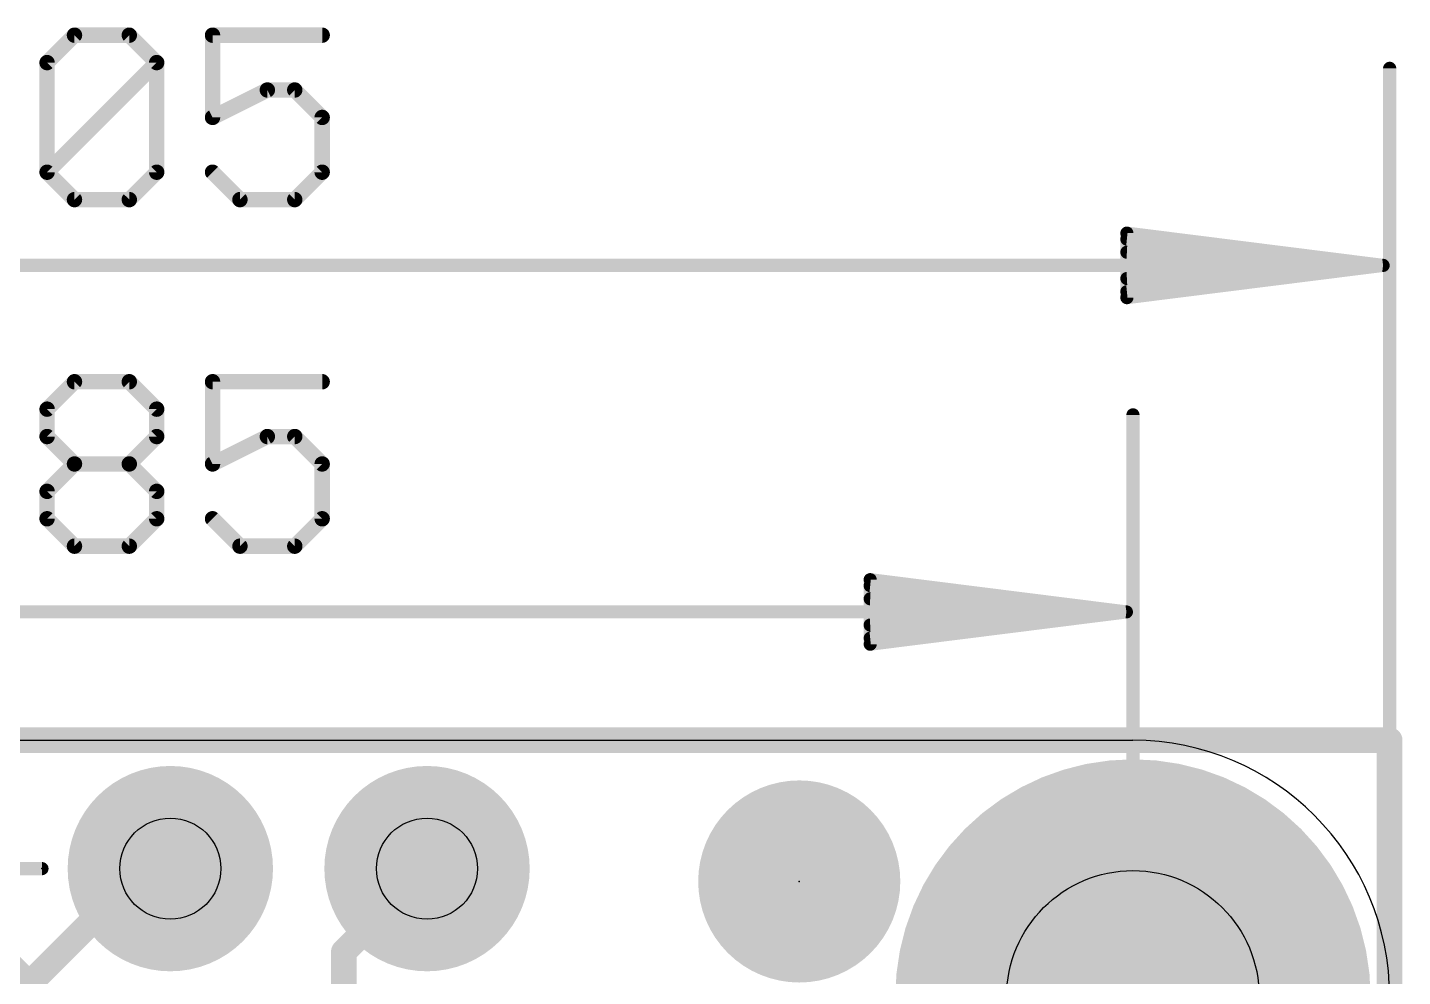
# Model space of a CAD drawing. Extents: x -13.3 to 27, y -0.1 to 27.4.
# Drawn here: x 13.19 to 26.8, y 17.98 to 27.37 of the extents above; entities that cross this region are included whole.
import ezdxf

# ---------------------------------------------------------------- set-up
doc = ezdxf.new("R2010")
doc.units = 0
for name, color, linetype in [('1', 12, 'CONTINUOUS'), ('16', 132, 'CONTINUOUS'), ('17', 110, 'CONTINUOUS'), ('20', 53, 'CONTINUOUS'), ('21', 40, 'CONTINUOUS'), ('23', 40, 'CONTINUOUS'), ('29', 253, 'CONTINUOUS'), ('30', 253, 'CONTINUOUS'), ('39', 12, 'CONTINUOUS'), ('40', 132, 'CONTINUOUS'), ('41', 12, 'CONTINUOUS'), ('42', 132, 'CONTINUOUS'), ('44', 253, 'CONTINUOUS'), ('47', 253, 'CONTINUOUS'), ('51', 253, 'CONTINUOUS')]:
    doc.layers.add(name, color=color, linetype=linetype)

# ---------------------------------------------------------------- blocks, each defined once
blk = doc.blocks.new('PIE')
at = {"const_width": 0.5}
blk.add_lwpolyline([(0, -0.25, 1), (0, 0.25, 1), (0, -0.25)], format="xyb", dxfattribs=at)
blk = doc.blocks.new('RECT')
blk.add_solid([(-0.5, -0.5), (0.5, -0.5), (-0.5, 0.5), (0.5, 0.5)])
blk = doc.blocks.new('ROUNDP')
at = {"const_width": 0.5}
blk.add_lwpolyline([(0, -0.25, 1), (0, 0.25, 1), (0, -0.25)], format="xyb", dxfattribs=at)

msp = doc.modelspace()

# ---------------------------------------------------------------- linework, layer by layer
at = {"layer": '1', "const_width": 0.254}
for points in [[(0, 20.32), (26.67, 20.32)], [(26.67, 20.32), (26.67, 0)], [(12.065, 19.05), (13.335, 17.78)], [(16.322, 18.227), (17.145, 19.05)], [(16.322, 15.875), (16.322, 18.227)]]:
    msp.add_lwpolyline(points, dxfattribs=at)
at = {"layer": '1', "const_width": 0.127}
for points in [[(26.7335, 20.32, 1), (26.6065, 20.32)], [(26.67, 20.2565, 1), (26.67, 20.3835)], [(17.1899, 19.0051, 1), (17.1001, 19.0949)], [(16.3855, 18.227, 1), (16.2585, 18.227)], [(16.2771, 18.2719, 1), (16.3669, 18.1821)]]:
    msp.add_lwpolyline(points, format="xyb", dxfattribs=at)
at = {"layer": '16', "const_width": 0.254}
for points in [[(0, 20.32), (26.67, 20.32)], [(26.67, 20.32), (26.67, 0)], [(9.271, 13.97), (14.351, 19.05)], [(14.351, 19.05), (14.605, 19.05)]]:
    msp.add_lwpolyline(points, dxfattribs=at)
at = {"layer": '16', "const_width": 0.127}
for points in [[(26.7335, 20.32, 1), (26.6065, 20.32)], [(26.67, 20.2565, 1), (26.67, 20.3835)], [(14.351, 19.1135, 1), (14.351, 18.9865)], [(14.3959, 19.0051, 1), (14.3061, 19.0949)], [(14.605, 18.9865, 1), (14.605, 19.1135)]]:
    msp.add_lwpolyline(points, format="xyb", dxfattribs=at)
at = {"layer": '20'}
msp.add_line((2.54, 20.32), (24.13, 20.32), dxfattribs=at)
msp.add_arc((24.13, 17.78), 2.54, 0, 90, dxfattribs=at)
at = {"layer": '21', "const_width": 0.2032}
msp.add_lwpolyline([(24.13, 15.53, 1), (24.13, 20.03, 1), (24.13, 15.53)], format="xyb", dxfattribs=at)
at = {"layer": '23'}
for p in [(13.335, 19.05), (20.828, 18.923)]:
    msp.add_point(p, dxfattribs=at)
at = {"layer": '29'}
for points, const_width in [([(20.828, 19.673, 0.4142), (20.078, 18.923)], 0.5), ([(21.578, 18.923, 0.4142), (20.828, 19.673)], 0.5), ([(20.828, 19.798, 1), (20.828, 19.548)], 0.25), ([(20.828, 19.548, 1), (20.828, 19.798)], 0.25), ([(20.078, 18.923, 0.4142), (20.828, 18.173)], 0.5), ([(20.203, 18.923, 1), (19.953, 18.923)], 0.25), ([(19.953, 18.923, 1), (20.203, 18.923)], 0.25), ([(20.828, 18.173, 0.4142), (21.578, 18.923)], 0.5), ([(21.703, 18.923, 1), (21.453, 18.923)], 0.25), ([(21.453, 18.923, 1), (21.703, 18.923)], 0.25), ([(20.828, 18.298, 1), (20.828, 18.048)], 0.25), ([(20.828, 18.048, 1), (20.828, 18.298)], 0.25)]:
    msp.add_lwpolyline(points, format="xyb", dxfattribs=dict(at, const_width=const_width))
at = {"layer": '39'}
for points, const_width in [([(24.13, 16.53, 1), (24.13, 19.03, 1), (24.13, 16.53)], 2.032), ([(20.828, 19.673, 0.4142), (20.078, 18.923)], 0.5), ([(21.578, 18.923, 0.4142), (20.828, 19.673)], 0.5), ([(20.828, 19.798, 1), (20.828, 19.548)], 0.25), ([(20.828, 19.548, 1), (20.828, 19.798)], 0.25), ([(20.078, 18.923, 0.4142), (20.828, 18.173)], 0.5), ([(20.203, 18.923, 1), (19.953, 18.923)], 0.25), ([(19.953, 18.923, 1), (20.203, 18.923)], 0.25), ([(20.828, 18.173, 0.4142), (21.578, 18.923)], 0.5), ([(21.703, 18.923, 1), (21.453, 18.923)], 0.25), ([(21.453, 18.923, 1), (21.703, 18.923)], 0.25), ([(20.828, 18.298, 1), (20.828, 18.048)], 0.25), ([(20.828, 18.048, 1), (20.828, 18.298)], 0.25)]:
    msp.add_lwpolyline(points, format="xyb", dxfattribs=dict(at, const_width=const_width))
at = {"layer": '40', "const_width": 2.032}
msp.add_lwpolyline([(24.13, 16.53, 1), (24.13, 19.03, 1), (24.13, 16.53)], format="xyb", dxfattribs=at)
at = {"layer": '41'}
for points, const_width in [([(24.13, 16.53, 1), (24.13, 19.03, 1), (24.13, 16.53)], 2.032), ([(20.828, 19.673, 0.4142), (20.078, 18.923)], 0.5), ([(21.578, 18.923, 0.4142), (20.828, 19.673)], 0.5), ([(20.828, 19.798, 1), (20.828, 19.548)], 0.25), ([(20.828, 19.548, 1), (20.828, 19.798)], 0.25), ([(20.078, 18.923, 0.4142), (20.828, 18.173)], 0.5), ([(20.203, 18.923, 1), (19.953, 18.923)], 0.25), ([(19.953, 18.923, 1), (20.203, 18.923)], 0.25), ([(20.828, 18.173, 0.4142), (21.578, 18.923)], 0.5), ([(21.703, 18.923, 1), (21.453, 18.923)], 0.25), ([(21.453, 18.923, 1), (21.703, 18.923)], 0.25), ([(20.828, 18.298, 1), (20.828, 18.048)], 0.25), ([(20.828, 18.048, 1), (20.828, 18.298)], 0.25)]:
    msp.add_lwpolyline(points, format="xyb", dxfattribs=dict(at, const_width=const_width))
at = {"layer": '42', "const_width": 2.032}
msp.add_lwpolyline([(24.13, 16.53, 1), (24.13, 19.03, 1), (24.13, 16.53)], format="xyb", dxfattribs=at)
at = {"layer": '44'}
for centre, radius in [((14.605, 19.05), 0.5), ((17.145, 19.05), 0.5), ((24.13, 17.78), 1.25)]:
    msp.add_circle(centre, radius, dxfattribs=at)
at = {"layer": '47'}
for points, const_width in [([(13.3855, 27.0255), (13.6567, 27.2967)], 0.1524), ([(13.6567, 27.2967), (14.199, 27.2967)], 0.1524), ([(14.199, 27.2967), (14.4702, 27.0255)], 0.1524), ([(16.1074, 27.2967), (15.0227, 27.2967)], 0.1524), ([(15.0227, 27.2967), (15.0227, 26.4832)], 0.1524), ([(13.3855, 25.9409), (13.3855, 27.0255)], 0.1524), ([(13.3855, 25.9409), (14.4702, 27.0255)], 0.1524), ([(14.4702, 27.0255), (14.4702, 25.9409)], 0.1524), ([(26.67, 11.43), (26.67, 26.969)], 0.13), ([(15.0227, 26.4832), (15.565, 26.7544)], 0.1524), ([(15.565, 26.7544), (15.8362, 26.7544)], 0.1524), ([(15.8362, 26.7544), (16.1074, 26.4832)], 0.1524), ([(16.1074, 26.4832), (16.1074, 25.9409)], 0.1524), ([(13.6567, 25.6697), (13.3855, 25.9409)], 0.1524), ([(14.4702, 25.9409), (14.199, 25.6697)], 0.1524), ([(15.2939, 25.6697), (15.0227, 25.9409)], 0.1524), ([(16.1074, 25.9409), (15.8362, 25.6697)], 0.1524), ([(14.199, 25.6697), (13.6567, 25.6697)], 0.1524), ([(15.8362, 25.6697), (15.2939, 25.6697)], 0.1524), ([(26.605, 25.019), (24.07, 25.3382)], 0.13), ([(24.07, 25.3382), (24.07, 24.6998)], 0.13), ([(26.605, 25.019), (24.07, 25.279)], 0.13), ([(26.605, 25.019), (24.07, 25.149)], 0.13), ([(0.065, 25.019), (26.605, 25.019)], 0.13), ([(24.07, 24.6998), (26.605, 25.019)], 0.13), ([(24.07, 24.889), (26.605, 25.019)], 0.13), ([(24.07, 24.759), (26.605, 25.019)], 0.13), ([(13.3855, 23.5965), (13.6567, 23.8677)], 0.1524), ([(13.6567, 23.8677), (14.199, 23.8677)], 0.1524), ([(14.199, 23.8677), (14.4702, 23.5965)], 0.1524), ([(16.1074, 23.8677), (15.0227, 23.8677)], 0.1524), ([(15.0227, 23.8677), (15.0227, 23.0542)], 0.1524), ([(13.3855, 23.3254), (13.3855, 23.5965)], 0.1524), ([(14.4702, 23.5965), (14.4702, 23.3254)], 0.1524), ([(24.13, 17.78), (24.13, 23.54)], 0.13), ([(13.6567, 23.0542), (13.3855, 23.3254)], 0.1524), ([(14.4702, 23.3254), (14.199, 23.0542)], 0.1524), ([(15.0227, 23.0542), (15.565, 23.3254)], 0.1524), ([(15.565, 23.3254), (15.8362, 23.3254)], 0.1524), ([(15.8362, 23.3254), (16.1074, 23.0542)], 0.1524), ([(13.3855, 22.783), (13.6567, 23.0542)], 0.1524), ([(13.6567, 23.0542), (14.199, 23.0542)], 0.1524), ([(14.199, 23.0542), (14.4702, 22.783)], 0.1524), ([(16.1074, 23.0542), (16.1074, 22.5119)], 0.1524), ([(13.3855, 22.5119), (13.3855, 22.783)], 0.1524), ([(14.4702, 22.783), (14.4702, 22.5119)], 0.1524), ([(13.6567, 22.2407), (13.3855, 22.5119)], 0.1524), ([(14.4702, 22.5119), (14.199, 22.2407)], 0.1524), ([(15.2939, 22.2407), (15.0227, 22.5119)], 0.1524), ([(16.1074, 22.5119), (15.8362, 22.2407)], 0.1524), ([(14.199, 22.2407), (13.6567, 22.2407)], 0.1524), ([(15.8362, 22.2407), (15.2939, 22.2407)], 0.1524), ([(24.065, 21.59), (21.53, 21.9092)], 0.13), ([(21.53, 21.9092), (21.53, 21.2708)], 0.13), ([(24.065, 21.59), (21.53, 21.85)], 0.13), ([(24.065, 21.59), (21.53, 21.72)], 0.13), ([(2.605, 21.59), (24.065, 21.59)], 0.13), ([(21.53, 21.2708), (24.065, 21.59)], 0.13), ([(21.53, 21.46), (24.065, 21.59)], 0.13), ([(21.53, 21.33), (24.065, 21.59)], 0.13), ([(13.335, 19.05), (-8.3, 19.05)], 0.13)]:
    msp.add_lwpolyline(points, dxfattribs=dict(at, const_width=const_width))
for points, const_width in [([(13.6567, 27.3348, 1), (13.6567, 27.2586)], 0.0762), ([(13.6836, 27.2697, 1), (13.6298, 27.3236)], 0.0762), ([(14.226, 27.3236, 1), (14.1721, 27.2697)], 0.0762), ([(14.199, 27.2586, 1), (14.199, 27.3348)], 0.0762), ([(15.0227, 27.3348, 1), (15.0227, 27.2586)], 0.0762), ([(15.0608, 27.2967, 1), (14.9846, 27.2967)], 0.0762), ([(16.1074, 27.2586, 1), (16.1074, 27.3348)], 0.0762), ([(13.4236, 27.0255, 1), (13.3474, 27.0255)], 0.0762), ([(13.3586, 27.0525, 1), (13.4125, 26.9986)], 0.0762), ([(14.5083, 27.0255, 1), (14.4321, 27.0255)], 0.0762), ([(14.4971, 26.9986, 1), (14.4433, 27.0525)], 0.0762), ([(14.4433, 26.9986, 1), (14.4971, 27.0525)], 0.0762), ([(26.7025, 26.969, 1), (26.6375, 26.969)], 0.065), ([(15.565, 26.7925, 1), (15.565, 26.7163)], 0.0762), ([(15.5821, 26.7203, 1), (15.548, 26.7884)], 0.0762), ([(15.8631, 26.7813, 1), (15.8093, 26.7274)], 0.0762), ([(15.8362, 26.7163, 1), (15.8362, 26.7925)], 0.0762), ([(15.0057, 26.5173, 1), (15.0397, 26.4491)], 0.0762), ([(16.1455, 26.4832, 1), (16.0693, 26.4832)], 0.0762), ([(16.0804, 26.4563, 1), (16.1343, 26.5101)], 0.0762), ([(14.9846, 26.4832, 1), (15.0608, 26.4832)], 0.0762), ([(13.4125, 25.9678, 1), (13.3586, 25.9139)], 0.0762), ([(13.3586, 25.9678, 1), (13.4125, 25.9139)], 0.0762), ([(14.4971, 25.9139, 1), (14.4433, 25.9678)], 0.0762), ([(15.0496, 25.9678, 1), (14.9958, 25.9139)], 0.0762), ([(16.1343, 25.9139, 1), (16.0804, 25.9678)], 0.0762), ([(13.3474, 25.9409, 1), (13.4236, 25.9409)], 0.0762), ([(14.4321, 25.9409, 1), (14.5083, 25.9409)], 0.0762), ([(16.0693, 25.9409, 1), (16.1455, 25.9409)], 0.0762), ([(13.6567, 25.7078, 1), (13.6567, 25.6316)], 0.0762), ([(13.6298, 25.6428, 1), (13.6836, 25.6966)], 0.0762), ([(14.1721, 25.6966, 1), (14.226, 25.6428)], 0.0762), ([(14.199, 25.6316, 1), (14.199, 25.7078)], 0.0762), ([(15.2939, 25.7078, 1), (15.2939, 25.6316)], 0.0762), ([(15.2669, 25.6428, 1), (15.3208, 25.6966)], 0.0762), ([(15.8093, 25.6966, 1), (15.8631, 25.6428)], 0.0762), ([(15.8362, 25.6316, 1), (15.8362, 25.7078)], 0.0762), ([(24.0741, 25.3705, 1), (24.0659, 25.306)], 0.065), ([(24.1025, 25.3382, 1), (24.0375, 25.3382)], 0.065), ([(24.0733, 25.3113, 1), (24.0667, 25.2467)], 0.065), ([(24.0717, 25.1815, 1), (24.0683, 25.1165)], 0.065), ([(26.6091, 24.9868, 1), (26.6009, 25.0512)], 0.065), ([(26.6009, 24.9868, 1), (26.6091, 25.0512)], 0.065), ([(26.6083, 24.9867, 1), (26.6017, 25.0513)], 0.065), ([(26.6017, 24.9867, 1), (26.6083, 25.0513)], 0.065), ([(26.6033, 24.9865, 1), (26.6067, 25.0515)], 0.065), ([(26.6067, 24.9865, 1), (26.6033, 25.0515)], 0.065), ([(26.605, 24.9865, 1), (26.605, 25.0515)], 0.065), ([(24.0683, 24.9215, 1), (24.0717, 24.8565)], 0.065), ([(24.0667, 24.7913, 1), (24.0733, 24.7267)], 0.065), ([(24.0659, 24.732, 1), (24.0741, 24.6675)], 0.065), ([(24.0375, 24.6998, 1), (24.1025, 24.6998)], 0.065), ([(13.6567, 23.9058, 1), (13.6567, 23.8296)], 0.0762), ([(13.6836, 23.8407, 1), (13.6298, 23.8946)], 0.0762), ([(14.226, 23.8946, 1), (14.1721, 23.8407)], 0.0762), ([(14.199, 23.8296, 1), (14.199, 23.9058)], 0.0762), ([(15.0227, 23.9058, 1), (15.0227, 23.8296)], 0.0762), ([(15.0608, 23.8677, 1), (14.9846, 23.8677)], 0.0762), ([(16.1074, 23.8296, 1), (16.1074, 23.9058)], 0.0762), ([(13.4236, 23.5965, 1), (13.3474, 23.5965)], 0.0762), ([(13.3586, 23.6235, 1), (13.4125, 23.5696)], 0.0762), ([(14.5083, 23.5965, 1), (14.4321, 23.5965)], 0.0762), ([(14.4433, 23.5696, 1), (14.4971, 23.6235)], 0.0762), ([(24.1625, 23.54, 1), (24.0975, 23.54)], 0.065), ([(13.4125, 23.3523, 1), (13.3586, 23.2984)], 0.0762), ([(14.4971, 23.2984, 1), (14.4433, 23.3523)], 0.0762), ([(15.565, 23.3635, 1), (15.565, 23.2873)], 0.0762), ([(15.5821, 23.2913, 1), (15.548, 23.3594)], 0.0762), ([(15.8631, 23.3523, 1), (15.8093, 23.2984)], 0.0762), ([(15.8362, 23.2873, 1), (15.8362, 23.3635)], 0.0762), ([(13.3474, 23.3254, 1), (13.4236, 23.3254)], 0.0762), ([(14.4321, 23.3254, 1), (14.5083, 23.3254)], 0.0762), ([(13.6567, 23.0923, 1), (13.6567, 23.0161)], 0.0762), ([(13.6836, 23.0273, 1), (13.6298, 23.0811)], 0.0762), ([(14.226, 23.0811, 1), (14.1721, 23.0273)], 0.0762), ([(14.199, 23.0161, 1), (14.199, 23.0923)], 0.0762), ([(16.1455, 23.0542, 1), (16.0693, 23.0542)], 0.0762), ([(13.6298, 23.0273, 1), (13.6836, 23.0811)], 0.0762), ([(14.1721, 23.0811, 1), (14.226, 23.0273)], 0.0762), ([(15.0057, 23.0883, 1), (15.0397, 23.0201)], 0.0762), ([(14.9846, 23.0542, 1), (15.0608, 23.0542)], 0.0762), ([(16.0804, 23.0273, 1), (16.1343, 23.0811)], 0.0762), ([(13.4236, 22.783, 1), (13.3474, 22.783)], 0.0762), ([(14.5083, 22.783, 1), (14.4321, 22.783)], 0.0762), ([(13.3586, 22.81, 1), (13.4125, 22.7561)], 0.0762), ([(14.4433, 22.7561, 1), (14.4971, 22.81)], 0.0762), ([(13.4125, 22.5388, 1), (13.3586, 22.4849)], 0.0762), ([(14.4971, 22.4849, 1), (14.4433, 22.5388)], 0.0762), ([(15.0496, 22.5388, 1), (14.9958, 22.4849)], 0.0762), ([(16.1343, 22.4849, 1), (16.0804, 22.5388)], 0.0762), ([(13.3474, 22.5119, 1), (13.4236, 22.5119)], 0.0762), ([(14.4321, 22.5119, 1), (14.5083, 22.5119)], 0.0762), ([(16.0693, 22.5119, 1), (16.1455, 22.5119)], 0.0762), ([(13.6567, 22.2788, 1), (13.6567, 22.2026)], 0.0762), ([(14.199, 22.2026, 1), (14.199, 22.2788)], 0.0762), ([(15.2939, 22.2788, 1), (15.2939, 22.2026)], 0.0762), ([(15.8362, 22.2026, 1), (15.8362, 22.2788)], 0.0762), ([(13.6298, 22.2138, 1), (13.6836, 22.2676)], 0.0762), ([(14.1721, 22.2676, 1), (14.226, 22.2138)], 0.0762), ([(15.2669, 22.2138, 1), (15.3208, 22.2676)], 0.0762), ([(15.8093, 22.2676, 1), (15.8631, 22.2138)], 0.0762), ([(21.5341, 21.9415, 1), (21.5259, 21.877)], 0.065), ([(21.5625, 21.9092, 1), (21.4975, 21.9092)], 0.065), ([(21.5333, 21.8823, 1), (21.5267, 21.8177)], 0.065), ([(21.5317, 21.7525, 1), (21.5283, 21.6875)], 0.065), ([(24.0691, 21.5578, 1), (24.0609, 21.6222)], 0.065), ([(24.0609, 21.5578, 1), (24.0691, 21.6222)], 0.065), ([(24.0683, 21.5577, 1), (24.0617, 21.6223)], 0.065), ([(24.0617, 21.5577, 1), (24.0683, 21.6223)], 0.065), ([(24.0633, 21.5575, 1), (24.0667, 21.6225)], 0.065), ([(24.0667, 21.5575, 1), (24.0633, 21.6225)], 0.065), ([(24.065, 21.5575, 1), (24.065, 21.6225)], 0.065), ([(21.5283, 21.4925, 1), (21.5317, 21.4275)], 0.065), ([(21.5267, 21.3623, 1), (21.5333, 21.2977)], 0.065), ([(21.5259, 21.303, 1), (21.5341, 21.2385)], 0.065), ([(21.4975, 21.2708, 1), (21.5625, 21.2708)], 0.065), ([(13.335, 19.0175, 1), (13.335, 19.0825)], 0.065)]:
    msp.add_lwpolyline(points, format="xyb", dxfattribs=dict(at, const_width=const_width))

# ---------------------------------------------------------------- block references
at = {"layer": '1'}
msp.add_blockref('PIE', (20.828, 18.923), dxfattribs=at)
at = {"layer": '17', "xscale": 1.9304, "yscale": 1.9304, "rotation": 90}
for p in [(14.605, 19.05), (14.605, 19.05), (17.145, 19.05), (17.145, 19.05)]:
    msp.add_blockref('ROUNDP', p, dxfattribs=at)
at = {"layer": '17', "xscale": 4, "yscale": 4}
msp.add_blockref('ROUNDP', (24.13, 17.78), dxfattribs=at)
msp.add_blockref('ROUNDP', (24.13, 17.78), dxfattribs=at)
at = {"layer": '29', "xscale": 2.032, "yscale": 2.032, "rotation": 90}
for p in [(14.605, 19.05), (17.145, 19.05)]:
    msp.add_blockref('ROUNDP', p, dxfattribs=at)
at = {"layer": '29'}
for name, p, xscale, yscale in [('ROUNDP', (24.13, 17.78), 4.1016, 4.1016), ('PIE', (20.828, 18.923), 1.1016, 1.1016)]:
    msp.add_blockref(name, p, dxfattribs=dict(at, xscale=xscale, yscale=yscale))
at = {"layer": '30', "xscale": 2.032, "yscale": 2.032, "rotation": 90}
for p in [(14.605, 19.05), (17.145, 19.05)]:
    msp.add_blockref('ROUNDP', p, dxfattribs=at)
at = {"layer": '30', "xscale": 4.1016, "yscale": 4.1016}
msp.add_blockref('ROUNDP', (24.13, 17.78), dxfattribs=at)
at = {"layer": '51', "xscale": 0.508, "yscale": 0.508}
for p in [(14.605, 19.05), (17.145, 19.05)]:
    msp.add_blockref('RECT', p, dxfattribs=at)

doc.saveas('drawing.dxf')
